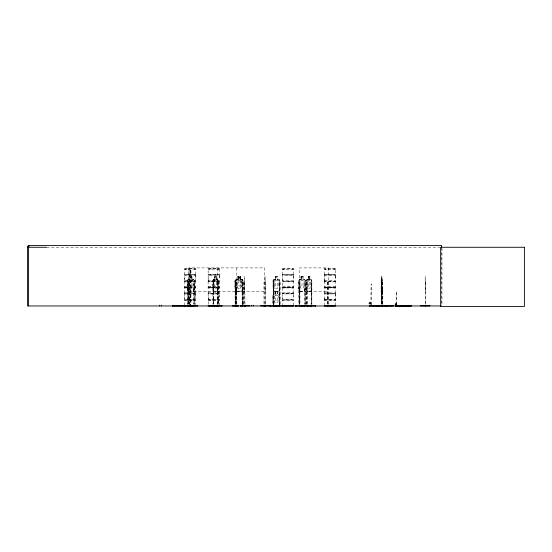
<?xml version="1.0" encoding="UTF-8"?>
<svg xmlns="http://www.w3.org/2000/svg" width="552" height="552" viewBox="0 0 552 552"><rect width="100%" height="100%" fill="white"/><g stroke="black" fill="none" stroke-linecap="round" stroke-linejoin="round"><path stroke-width="0.41" stroke-dasharray="2.76 2.07" d="M184.561 296.665L184.485 299.729L195.746 299.984M184.561 278.042L184.527 280.927M195.608 296.665L195.718 293.25L184.458 293.222L184.52 281.665M195.608 278.042L195.718 274.634L184.458 274.606L184.534 268.99M208.242 296.665L208.242 305.573M208.242 278.042L208.132 281.168L219.406 281.168L219.296 296.665M219.296 278.042L219.406 274.634L208.159 274.579M282.534 296.665L282.465 299.729L293.726 299.929L282.438 300.102L282.534 305.573M282.534 278.042L282.403 293.34L293.678 293.229L293.588 296.665M293.588 278.042L293.698 274.634L282.438 274.606L282.458 268.796M324.521 305.573L324.521 296.665M324.521 280.761L324.521 278.042M335.568 296.665L335.678 293.25L324.431 293.229L324.514 281.789M335.568 278.042L335.678 274.634L324.417 274.606L324.493 281.665M395.294 303.862L395.667 304.283M195.712 293.222L195.718 281.168L184.534 280.954M195.608 305.573L195.712 300.102L184.471 300.095L184.561 305.573M208.201 268.748L219.392 268.783L208.201 268.748L208.104 274.779L208.235 280.761L219.31 280.761L219.31 275.324L208.228 275.262M208.125 281.196L208.132 293.25L219.385 293.229M219.296 281.858L208.242 281.789M219.296 305.573L219.372 299.729M293.698 293.284L293.698 281.168L282.438 281.14M293.588 305.573L293.678 300.129M324.521 299.412L324.431 293.195M335.568 305.573L335.582 293.947L324.507 293.947M184.547 275.324L195.622 275.324L195.608 280.761L184.547 280.761L184.485 274.579M184.506 281.568L184.444 281.168M282.417 293.312L282.527 299.377L293.602 299.377L293.588 293.912L282.527 293.947M382.15 291.228L382.37 288.33L382.246 291.228L381.204 291.228L381.163 288.33M369.75 303.4L369.695 302.869L369.805 303.448M370.364 303.483C369.978 302.379 370.019 303.752 370.061 302.931M370.709 303.317C370.744 302.213 369.826 304.207 370.675 302.917M370.42 303.027L370.475 303.476L370.337 303.02M370.558 303.345L370.592 302.938L370.558 303.476M396.081 304.207L395.874 303.897M335.671 293.222L335.588 275.262M335.575 281.762L324.507 281.858M324.445 274.579L324.528 268.762M195.698 274.579L195.684 268.762L184.534 268.962M335.706 268.865L324.383 268.865L335.644 268.762L335.671 274.606M381.08 280.547L381.308 279.478M381.177 280.547L381.315 279.574M217.426 291.228L218.033 288.317L217.502 291.228L213.424 291.228L212.899 288.33L212.899 280.519L212.948 304.269M310.969 291.132L311.535 288.317M311.011 291.228L311.611 288.317L311.673 280.506L311.611 304.269M305.173 288.317L304.525 291.132L299.577 291.132M304.58 291.228L305.235 288.317L305.311 280.519L305.346 304.269M279.043 291.132L279.719 288.317L279.719 280.561L279.043 279.574M279.098 291.228L279.781 288.317L279.85 280.519L279.077 279.478L277.552 279.478M369.978 303.345L369.743 302.931M369.992 303.013L369.861 303.358M395.694 304.214L396.205 303.862M395.853 304.297L395.563 304.255M396.157 303.945L396.177 304.345M279.257 304.345L279.588 295.182L278.919 294.195M279.036 305.849L279.726 302.951L279.726 295.141L278.953 294.099M193.504 291.132L194.256 288.317L194.332 280.519L194.373 304.269M193.559 291.228L194.269 288.33M242.231 291.228L243.039 288.33L242.287 291.228L235.897 291.228M208.125 293.278L208.235 299.377L219.31 299.377L219.296 293.912L208.235 293.947M241.879 291.132L242.694 288.317L242.652 280.561M241.942 291.228L242.735 288.33M184.444 293.25L184.547 299.377L195.622 299.377L195.698 299.757M282.465 274.579L282.527 280.761L293.602 280.761L293.602 275.324L282.527 275.324M195.67 281.575L184.485 281.506M208.18 299.702L219.385 299.757M219.358 293.623L208.159 293.567M293.664 281.541L282.465 281.506M293.65 293.623L282.465 293.595M324.445 299.729L335.671 299.757M219.413 287.281L208.118 287.192L219.289 287.33M190.267 270.639L190.916 270.48L189.853 270.452L189.853 305.242M195.712 274.951L184.485 274.979M219.406 281.458L208.159 281.479M293.685 274.951L282.465 274.979M335.671 274.951L324.431 274.944M335.657 300.095L324.431 300.095M195.684 293.595L184.485 293.595M335.644 281.506L324.459 281.575M335.644 293.595L324.459 293.623M194.207 269.314L195.18 269.314M194.207 287.93L195.18 287.93M217.895 269.314L218.861 269.314M217.895 287.93L218.861 287.93M292.187 269.314L293.153 269.314M292.187 287.93L293.153 287.93M334.167 269.314L335.14 269.314M334.167 287.93L335.14 287.93M212.955 280.561L213.52 279.478M213.037 280.561L213.548 279.574M306.526 304.269L306.477 280.519L307.022 279.478L308.264 279.478M306.539 280.561L307.098 279.478M306.615 280.561L307.126 279.574M240.079 288.317L241.362 285.984L241.362 280.547L240.079 279.574L240.079 276.662M185.079 269.314L186.797 269.314M185.079 287.93L186.797 287.93M208.76 269.314L210.484 269.314M208.76 287.93L210.484 287.93M283.052 269.314L284.77 269.314M283.052 287.93L284.77 287.93M325.038 269.314L326.756 269.314M325.038 287.93L326.756 287.93M305.242 288.33L304.642 291.228L299.529 291.228L298.791 288.33L298.791 280.506L299.612 279.478M298.86 280.547L299.646 279.574M273.909 291.228L273.081 288.33L273.081 280.506L273.93 279.478M273.15 280.547L273.964 279.574L279.105 279.574M273.364 304.4L272.916 302.951L272.916 295.127L273.771 294.099M273.054 295.168L273.806 294.195M188.253 291.132L187.425 288.317L187.349 280.506L188.163 279.478L189.715 279.478M188.218 279.478L187.425 280.547L187.487 304.269M236.511 291.228L235.676 288.33L235.676 280.506L236.539 279.478M235.759 280.547L236.594 279.478M235.945 291.228L235.014 288.33L235.014 280.506L235.966 279.478M184.561 287.316L195.622 287.33M219.358 268.783L219.399 274.606M219.289 287.378L208.221 287.578M293.685 274.606L293.664 268.762L282.514 268.962M282.534 287.344L293.63 287.102L282.41 287.192L282.514 287.606L293.609 287.592M324.528 287.378L335.706 287.219L324.5 287.606M208.242 287.316L219.31 287.33M195.601 269.321L184.568 269.321M195.601 287.937L184.582 287.93M219.289 269.321L208.256 269.321M219.289 287.916L208.27 287.93M293.574 269.321L282.548 269.321M293.574 287.937L282.562 287.93M335.547 287.93L324.541 287.93M275.393 279.574L274.275 280.547L274.275 285.984L275.393 288.317L277.477 288.317L278.594 285.984L278.594 280.547L277.477 279.574L277.552 276.566M238.25 276.662L238.25 279.574L236.98 280.547L236.98 285.984L238.195 288.317M335.616 287.599L324.472 287.337M46.568 247.275L439.785 247.275M184.568 268.762L195.629 268.769M282.548 268.762L293.609 268.769M335.568 269.314L324.528 269.321M184.547 274.234L195.622 274.234M208.235 274.234L219.31 274.234M282.527 274.234L293.602 274.234M324.507 274.234L335.582 274.234M208.159 274.944L219.385 274.944M324.507 275.324L335.582 275.324M193.593 279.478L191.965 279.478L192.02 276.566L189.653 276.566L189.653 279.478M216.384 276.566L214.604 276.566L214.659 279.574L213.81 280.547L213.81 285.984L214.659 288.317L216.253 288.317L217.102 285.984L217.102 280.547L216.253 279.574L216.253 276.662M275.317 276.566L277.615 276.566L277.615 279.478M300.943 276.566L303.158 276.566L303.158 279.478M309.969 276.566L308.182 276.566L308.244 279.574L307.388 280.547L307.388 285.984L308.244 288.317L309.831 288.317L310.686 285.984L310.686 280.547L309.831 279.574L309.831 276.662M189.729 276.662L191.944 276.662L191.889 279.574L193.041 280.547L193.041 285.984L191.889 288.317L189.729 288.317L188.577 285.984L188.577 280.547L189.729 279.574L189.715 276.566M214.659 276.662L216.329 276.662M240.52 276.662L237.677 276.662L237.719 279.574L236.387 280.547L236.387 285.984L237.677 288.317L240.465 288.317L241.686 285.984L241.686 280.547L240.465 279.574M277.539 276.662L275.393 276.662L275.455 279.574M301.012 276.662L303.089 276.662M308.244 276.662L309.907 276.662M381.48 276.662L381.956 276.662M190.116 277.152L191.503 277.152L191.503 278.118L190.116 278.118M238.105 277.152L240.065 277.152M238.105 278.118L240.065 278.118M213.445 279.478L214.68 279.478M216.308 279.478L217.488 279.478M235.925 279.478L238.167 279.478L238.112 276.566L238.195 279.574M240.161 279.478L242.259 279.478M273.868 279.478L275.379 279.478M299.55 279.478L301.006 279.478M303.089 279.478L304.621 279.478M309.886 279.478L311.066 279.478L311.673 280.506M381.211 279.478L381.563 279.478M381.874 279.478L382.357 280.561M188.197 279.574L193.559 279.574M213.465 279.574L217.467 279.574M299.577 279.574L304.594 279.574L305.235 280.561M307.05 279.574L311.045 279.574M381.218 279.574L382.232 279.574M218.012 280.506L218.033 304.269M235.014 280.506L235.062 288.33M235.676 280.506L235.814 304.269M242.983 280.519L242.97 304.269M273.081 280.506L273.143 288.33L273.964 291.132L279.105 291.132M298.791 280.506L298.929 304.269M306.477 280.519L306.56 288.33L307.084 291.228M381.163 280.506L381.177 304.269M324.507 280.761L335.582 280.761M324.431 281.14L335.657 281.14M184.561 281.858L195.622 281.858M282.527 281.858L293.602 281.858M187.487 282.286L188.308 282.286L188.308 304.269M212.948 282.286L213.665 282.286L213.665 305.96M217.419 282.286L218.281 282.286L218.281 304.269M235.145 282.286L236.656 282.286L236.656 304.269M244.681 282.286L244.984 305.96M264.767 282.286L263.966 282.286L263.966 304.255M265.16 282.286L265.471 305.96M273.212 282.286L274.027 282.286L274.027 304.269M298.929 282.286L299.964 282.286M306.526 282.286L307.25 282.286L307.25 305.96M328.288 282.286L327.557 282.286L327.557 304.255M381.177 282.286L381.598 282.286L381.598 304.269M382.267 282.286L382.681 282.286L382.681 304.269M425.261 282.286L425.564 305.96M381.48 285.984L381.86 285.984L381.86 280.547L381.48 280.547L381.487 304.269M335.568 286.957L324.521 286.957L335.547 286.957M184.534 287.578L195.629 287.578M324.459 287.571L335.588 287.578M187.404 288.33L188.197 291.228M235.676 288.33L236.566 291.228M279.788 288.33L279.16 291.228L273.847 291.228M298.791 288.33L299.591 291.228M306.56 288.33L307.009 291.228L311.087 291.228M188.197 291.132L193.559 291.132M213.465 291.132L217.467 291.132M307.05 291.132L311.045 291.132M381.218 291.132L382.232 291.132M188.142 291.228L193.614 291.228M244.681 291.228L244.584 276.566L244.681 304.269M265.16 291.228L265.063 276.566L265.16 304.269M425.261 291.228L425.164 276.566L425.261 304.269M188.86 291.573L264.767 291.573M299.467 291.573L328.288 291.573M184.547 292.85L195.622 292.85M208.235 292.85L219.31 292.85M282.527 292.85L293.602 292.85M324.507 292.85L335.582 292.85M184.547 293.947L195.622 293.947L195.615 299.481M273.716 294.099L279.015 294.099M272.916 295.127L272.916 302.951M324.507 299.377L335.575 299.412M208.159 300.095L219.385 300.095M184.547 300.474L195.622 300.474M208.235 300.474L219.31 300.474M282.527 300.474L293.602 300.474M324.507 300.474L335.582 300.474M370.675 302.813L370.675 303.407M370.841 303.179L368.757 303.089L370.709 303.276M369.385 304.028L371.827 304.028M394.901 304.166L396.295 304.014L394.901 304.138M395.322 304.669L396.95 304.669L396.95 305.698M282.445 287.302L293.664 287.378M242.694 280.561L241.921 279.478L242.783 280.519L242.832 304.269M242.211 279.478L243.039 280.519M193.538 279.478L194.332 280.519M193.504 279.574L194.256 280.561M304.559 279.478L305.311 280.519M310.99 279.478L311.611 280.547M217.412 279.478L218.033 280.547M217.385 279.574L217.95 280.547L217.95 288.317M299.936 285.984L301.012 288.317L303.02 288.317L304.097 285.984L304.097 280.547L303.02 279.574L303.089 276.566M293.692 281.168L293.588 280.761M195.712 281.14L195.608 280.761M235.145 288.317L236.008 291.132L242.224 291.132L242.901 288.317L242.901 280.561L242.169 279.574L235.959 279.574L235.104 280.547L235.145 304.269M273.054 302.938L273.806 305.753M298.929 288.317L299.646 291.132M306.615 288.317L307.126 291.132M213.037 288.317L213.507 291.228M382.143 279.478L382.26 280.561M381.28 285.984L381.48 288.317L381.86 288.317L381.874 276.566M381.08 288.317L381.301 291.228M441.959 248.124L441.959 305.96M441.621 247.275L441.621 305.96M396.488 305.063L396.488 291.235L396.364 305.063M395.467 303.766L395.467 304.918M395.322 303.766L395.322 304.918M382.57 282.286L382.57 305.96M382.377 304.269L382.37 280.519L382.267 304.269M381.956 279.574L381.963 276.566L381.473 276.566L381.287 304.269M381.563 276.566L381.577 279.574M371.137 304.621L371.137 283.88L370.951 304.621M369.598 303.966L369.598 302.668L369.385 303.966M328.288 304.255L328.288 267.906L299.467 267.906L299.522 304.269M328.047 282.286L328.047 304.255M327.798 282.286L327.798 304.255M311.866 304.269L311.866 282.286L311.142 282.286L311.142 304.269M311.397 282.286L311.397 304.269M309.886 276.566L309.907 279.574M308.32 276.662L308.32 279.574M306.995 282.286L306.995 304.269M306.781 282.286L306.781 304.269M305.553 304.269L305.553 282.286L304.752 282.286L304.752 304.269M304.966 282.286L304.966 305.96M301.082 276.662L301.082 279.574M301.006 276.566L301.012 279.574L299.936 280.547L299.964 304.255M299.715 282.286L299.729 304.269M299.225 282.286L299.225 304.255M299.136 282.286L299.136 304.269M280.092 304.269L280.092 282.286L279.277 282.286L279.277 304.269M279.892 282.286L279.892 304.269M279.478 282.286L279.478 305.96M277.477 291.187L277.477 294.099M277.414 291.187L277.345 294.195L278.47 295.168L278.47 300.605L277.345 302.938L275.241 302.938L274.116 300.605L274.116 295.168L275.241 294.195L275.227 291.187M275.379 276.566L275.317 279.478M275.303 291.283L275.303 294.195M273.833 282.286L273.833 304.269M273.412 282.286L273.412 304.269M273.212 280.547L273.212 304.269M264.767 304.255L264.767 267.906L188.86 267.906L188.86 304.255M243.246 304.269L243.246 282.286L242.121 282.286L242.121 304.269M243.08 282.286L243.08 304.269M242.576 282.286L242.576 305.96M242.411 282.286L242.411 304.269M242.266 282.286L242.266 305.96M240.548 279.478L240.603 276.566L237.588 276.566L237.636 279.478M240.465 276.662L240.52 279.574M240.21 276.566L240.21 279.478M240.161 276.566L240.12 279.574M240.079 280.547L240.079 285.984M239.651 277.152L239.651 278.118M238.602 277.152L238.602 278.118M238.195 280.547L238.195 285.984M236.484 282.286L236.484 304.269M236.201 267.906L236.201 304.255M236.001 282.286L235.987 304.269M235.856 282.286L235.856 304.269M235.4 282.286L235.4 304.255M235.29 282.286L235.29 304.269M218.219 282.286L218.226 304.255M217.812 282.286L217.812 304.269M217.564 282.286L217.564 304.269M217.419 267.906L217.419 304.255M216.308 276.566L216.329 279.574M214.68 276.566L214.742 279.574M213.417 282.286L213.417 304.269M213.196 282.286L213.196 304.269M194.559 304.269L194.559 282.286L193.738 282.286L193.738 304.269M193.924 282.286L193.924 305.96M191.965 276.566L191.944 279.574M190.916 270.452L190.916 304.269M190.854 270.452L190.854 305.96M190.364 270.452L190.364 305.96M190.178 270.452L190.205 305.96M190.102 270.452L190.102 304.393M189.66 304.255L189.66 282.286L188.687 282.286L188.694 304.255M188.998 267.906L189.005 304.255M188.122 282.286L188.122 304.269M187.673 282.286L187.673 304.269M184.568 286.95L195.608 286.957L184.582 286.957M208.256 286.95L219.296 286.957L208.27 286.957M282.548 286.95L293.588 286.957L282.562 286.957M215.963 277.152L214.942 277.152L214.942 278.118L215.963 278.118L215.963 277.152M277.104 277.152L275.765 277.152L275.765 278.118L277.104 278.118L277.104 277.152M302.662 277.152L301.371 277.152L301.371 278.118L302.662 278.118L302.662 277.152M309.548 277.152L308.527 277.152L308.527 278.118L309.548 278.118L309.548 277.152M191.889 280.547L189.729 280.547L189.729 285.984L191.889 285.984L191.889 280.547M216.253 280.547L214.659 280.547L214.659 285.984L216.253 285.984L216.253 280.547M240.465 280.547L237.677 280.547L237.677 285.984L240.465 285.984L240.465 280.547M277.477 280.547L275.393 280.547L275.393 285.984L277.477 285.984L277.477 280.547M303.02 280.547L301.012 280.547L301.012 285.984L303.02 285.984L303.02 280.547M309.831 280.547L308.244 280.547L308.244 285.984L309.831 285.984L309.831 280.547M276.966 291.773L275.62 291.773L275.62 292.739L276.966 292.739L276.966 291.773M277.345 295.168L275.241 295.168L275.241 300.605L277.345 300.605L277.345 295.168"/><path stroke-width="0.83" d="M184.402 305.898L184.409 305.47M193.283 305.939L193.283 305.47M385.648 305.96L385.717 305.47M302.965 305.836L303 305.96M295.486 305.96L315.675 305.911M295.734 305.884L295.789 305.47M270.025 305.96L293.602 305.925M376.906 305.898L376.919 305.47M189.853 305.898L189.75 305.346M190.15 305.884L190.164 305.511M238.153 305.898L238.209 305.511L238.257 305.96M236.732 305.346L236.732 305.96L236.849 305.221M188.315 305.911L188.384 305.346M216.55 305.898L216.584 305.511M295.879 305.898L295.927 305.511M301.868 305.898L301.909 305.511M275.993 305.898L276.034 305.511M184.699 305.898L184.747 305.511M232.661 305.898L238.209 305.836M237.105 305.898L237.16 305.511L237.215 305.96M29.325 246.164L27.6 246.164L27.6 305.96L440.758 305.96M27.6 247.275L46.534 247.275M184.561 305.573L195.608 305.573M208.242 305.573L219.296 305.573M282.534 305.573L293.588 305.573M324.521 305.573L335.568 305.573M393.431 305.567L369.364 305.567L369.364 305.96L393.431 305.911L393.41 305.567M411.357 305.698L395.308 305.946L411.357 305.932L411.343 305.491M172.424 305.773L195.629 305.718M208.221 305.732L219.316 305.732M273.744 305.753L278.981 305.753M282.514 305.718L293.609 305.718M324.5 305.718L335.588 305.718M369.364 305.746L393.431 305.746M395.308 305.815L411.357 305.815M172.424 305.87L197.637 305.939M208.235 305.925L222.097 305.939M249.269 305.836L240.396 305.898L240.396 305.47M269.755 305.836L260.875 305.898L260.875 305.47M324.507 305.925L335.582 305.925M420.976 305.836L429.849 305.898L429.849 305.47M265.008 305.898L264.946 305.511M245.778 305.898L245.73 305.511M240.872 305.884L240.907 305.47M277.318 305.898L277.27 305.511M302.882 305.911L302.793 305.47M331.807 305.898L331.766 305.511M315.468 305.898L315.427 305.511L315.392 305.96M308.458 305.898L308.513 305.47M387 305.911L386.938 305.47M378.21 305.96L378.141 305.47M441.621 247.275L441.621 245.543L28.573 245.543L28.573 305.96M425.564 305.346L425.564 305.96M425.261 305.346L425.261 305.96M420.976 305.47L420.976 305.96M382.557 305.346L382.557 305.96M382.253 305.346L382.253 305.96M381.604 305.346L381.604 305.96M381.301 305.346L381.301 305.96M331.731 305.47L331.731 305.96M327.743 305.346L327.743 305.96M327.502 305.346L327.502 305.96M324.721 305.47L324.721 305.96M311.342 305.346L311.342 305.96M311.093 305.346L311.093 305.96M310.196 305.47L310.196 305.96M308.195 305.47L308.195 305.96M307.298 305.346L307.298 305.96M307.05 305.346L307.05 305.96M304.897 305.346L304.897 305.96M304.683 305.346L304.683 305.96M302.524 305.47L302.524 305.96M301.958 305.47L301.958 305.96M300.019 305.346L300.019 305.96M299.77 305.346L299.798 305.96M299.591 305.346L299.591 305.96M295.969 305.47L295.969 305.96M282.907 305.47L282.907 305.96M279.402 305.346L279.402 305.96M279.208 305.346L279.208 305.96M277.221 305.47L277.221 305.96M276.083 305.47L276.083 305.96M274.102 305.346L274.102 305.96M273.902 305.346L273.902 305.96M270.404 305.47L270.404 305.96M269.755 305.47L269.755 305.96M265.471 305.346L265.471 305.96M265.16 305.346L265.16 305.96M264.829 305.47L264.884 305.96M263.87 305.346L263.877 305.96M253.313 305.221L253.313 305.96M251.588 305.221L251.588 305.96M249.269 305.47L249.269 305.96M245.681 305.47L245.681 305.96M245.06 305.47L245.06 305.96M244.984 305.346L244.984 305.96M244.681 305.346L244.681 305.96M242.5 305.346L242.5 305.96M242.335 305.346L242.335 305.96M242.183 305.346L242.183 305.96M242.038 305.346L242.038 305.96M240.803 305.47L240.803 305.96M236.56 305.346L236.56 305.96M236.325 305.47L236.325 305.96M236.27 305.47L236.27 305.96M236.083 305.346L236.083 305.96M235.939 305.346L235.939 305.96M235.311 305.346L235.311 305.96M235.124 305.221L235.124 305.96M233.386 305.47L233.386 305.96M233.061 305.47L232.972 305.96M221.814 305.47L221.814 305.96M218.847 305.221L218.847 305.96M218.316 305.346L218.316 305.96M217.757 305.346L217.757 305.96M217.509 305.346L217.509 305.96M217.357 305.47L217.357 305.96M217.302 305.47L217.302 305.96M216.619 305.47L216.619 305.96M214.611 305.47L214.611 305.96M213.721 305.346L213.721 305.96M213.472 305.346L213.472 305.96M209.422 305.47L209.422 305.96M197.243 305.47L197.243 305.96M193.849 305.346L193.849 305.96M193.662 305.346L193.662 305.96M191.827 305.47L191.827 305.96M190.178 305.221L190.178 305.96M188.991 305.346L189.005 305.96M188.791 305.47L188.791 305.96M188.687 305.346L188.736 305.96M188.191 305.346L188.191 305.96M184.796 305.47L184.796 305.96M172.424 305.221L172.424 305.96M161.356 305.221L161.356 305.96M159.631 305.221L159.631 305.96M524.4 247.275L440.648 247.275L440.648 306.457L524.4 306.457L524.4 247.275M189.26 305.96L189.26 305.221L189.219 305.96"/></g></svg>
